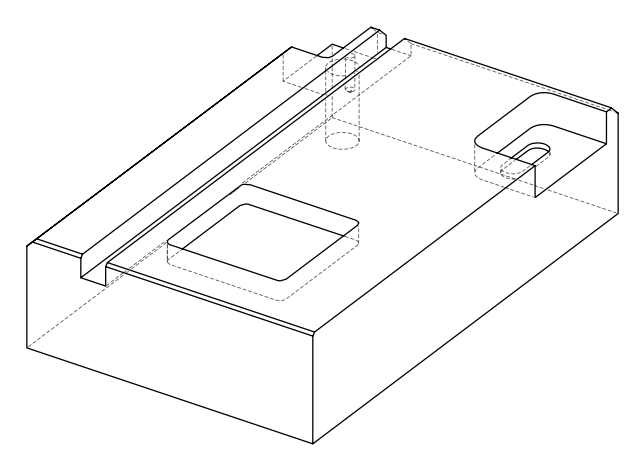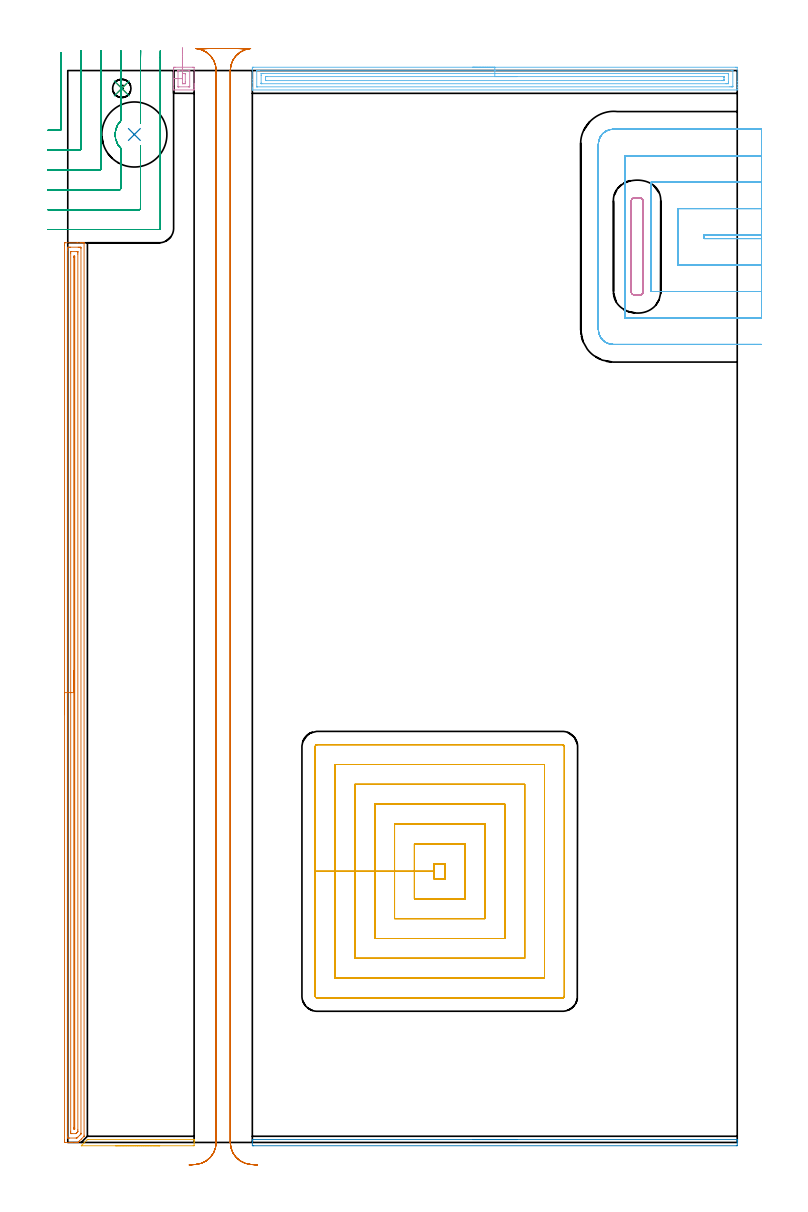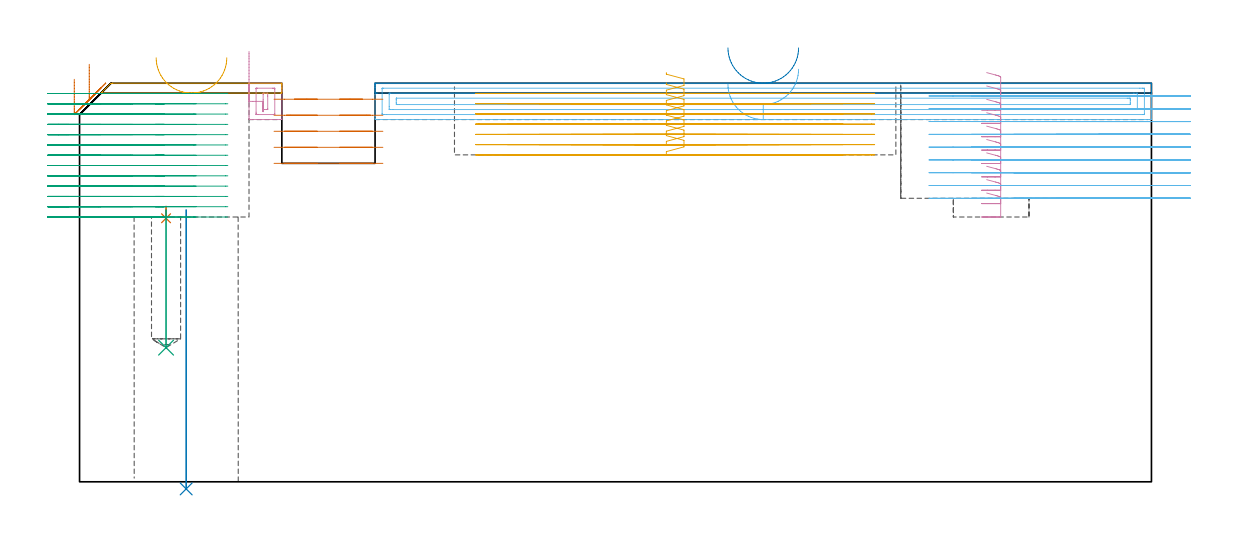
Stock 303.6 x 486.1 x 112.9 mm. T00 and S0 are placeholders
(PLAN: 13 operations, 8 tool changes, 99.2 min)
(1 SPOT_DRILL | STEP1POCKET | NXT0321_9005460120000 | 0.04 min | 4149 mm3)
(2 INDEXABLE_INSERT_DRILL_THROUGH_HOLE_FROM_SOLID | STEP1HOLE | NXT0302_030 | 0.33 min | 77082 mm3)
(3 DRILL_BLIND_HOLE_INTO_CENTER | STEP1POCKET | UGT0301_200 | 0.17 min | 1929 mm3)
(4 AREA_MILL | FG_CHAMFER_SURFACE | UGT0205_001 | 0.52 min | 1135 mm3)
(5 AREA_MILL_1 | FG_CHAMFER_SURFACE_1 | UGT0205_001 | 0.56 min | 210 mm3)
(6 AREA_MILL_2 | FG_CHAMFER_SURFACE_2 | UGT0205_001 | 7.27 min | 11981 mm3)
(7 AREA_MILL_3 | FG_CHAMFER_SURFACE_3 | UGT0205_001 | 13.21 min | 16360 mm3)
(8 AREA_MILL_4 | FG_CHAMFER_SURFACE_4 | UGT0205_001 | 1.92 min | 871 mm3)
(9 MILL_CORNER_NOTCH_RECTANGULAR | CORNER_NOTCH_RECTANGULAR | NXT0201_011 | Follow Part, ap 3, ae 75% | 15.46 min | 111128 mm3)
(10 MILL_RECTANGULAR_POCKET | POCKET_RECTANGULAR_STRAIGHT | NXT0201_012 | Follow Part, ap 4, ae 75% | 3.02 min | 45774 mm3)
(11 MILL_RECTANGULAR_POCKET_1 | POCKET_RECTANGULAR_STRAIGHT_1 | NXT0201_011 | Follow Part, ap 3, ae 75% | 24.92 min | 321197 mm3)
(12 MILL_SLOT | SLOT_PARTIAL_RECTANGULAR | NXT0201_012 | Follow Part, ap 4, ae 75% | 21.09 min | 220507 mm3)
(13 MILL_RECTANGULAR_SLOT | SLOT_RECTANGULAR | UGT0201_094 | Follow Part, ap 5, ae 75% | 10.68 min | 290675 mm3)
(TOOL NXT0321_9005460120000 | NC Spot Drill, 142deg, 12mm, Carbide, Uncoated | D12 PA142 FL30 Z2)
(TOOL NXT0302_030 | Index. Insert Drill 29.5mm [880-D2950L32-03] | D29.5 PA176 FL89 Z2)
(TOOL UGT0301_200 | Twist Drill 8.3 mm | D8.3 PA118 FL72 Z2)
(TOOL UGT0205_001 | Chamfer Mill 20 x 3 x 45 deg. | D20 FL50 Z2)
(TOOL NXT0201_011 | ENDMILL 12mm [2P460-1200-NA 1630] | D12 FL38 Z6)
(TOOL NXT0201_012 | ENDMILL 16mm [2P460-1600-NA 1630] | D16 FL38 Z6)
(TOOL UGT0201_094 | End mill 20 mm | D20 FL38 Z4)
(OP 1 SPOT_DRILL)
G17 G21 G94 G90
T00 M6
G54
G17 G0 G90 X24.5 Y478. S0 M3
G43 Z122.9 H0
G94 G81 G98 Z74.643 F250. R78.
G80
M5
M2
(OP 2 INDEXABLE_INSERT_DRILL_THROUGH_HOLE_FROM_SOLID)
G17 G21 G94 G90
T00 M6
G54
G17 G0 G90 X30.2 Y457.1 S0 M3
G43 Z122.9 H1
G94 G81 G98 Z-2.015 F250. R77.
G80
M5
M2
(OP 3 DRILL_BLIND_HOLE_INTO_CENTER)
G17 G21 G94 G90
T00 M6
G54
G17 G0 G90 X24.5 Y478. S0 M3
G43 Z122.9 H0
G94 G81 G98 Z38. F250. R77.
G80
M5
M2
(OP 4 AREA_MILL)
G17 G21 G94 G90
T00 M6
G54
G17 G0 G90 X48. Y482.445 S1061 M3
G43 Z122.9 H0
Z121.89
G94 G1 Y481.856 Z121.247 F250.
Y481.325 Z120.555
Y480.856 Z119.819
Y480.454 Z119.045
Y480.12 Z118.239
Y479.858 Z117.407
Y479.669 Z116.555
Y479.556 Z115.69
Y479.518 Z114.819
Y479.556 Z113.947
Y479.67 Z113.082
Y479.859 Z112.23
Y480.122 Z111.399
Y480.456 Z110.593
Y480.859 Z109.819
Y481.327 Z109.083
Y481.859 Z108.391
Y482.448 Z107.748
Y486.643 Z103.554
X48.006 Y487.256 Z102.942
X48.01 Y487.593 Z102.604
X48.278 Y487.597 Z102.601
X48.627 Y487.6 Z102.6
X56.673
X57.22 Y487.595 Z102.603
X57.29 Y487.592 Z102.606
X57.3 Y487.517 Z102.681
Y480.266 Z109.929
Y479.744 Z110.453
Y479.392 Z110.804
Y478.87 Z111.326
Y478.518 Z111.677
Y477.814 Z112.385
Y477.577 Z112.623
X57.297 Y477.436 Z112.756
X57.29 Y477.302 Z112.888
X57.12 Y477.3 Z112.9
X48.18
X48.01 Y477.302 Z112.888
X48.003 Y477.436 Z112.756
X48. Y477.577 Z112.622
Y477.814 Z112.385
Y478.518 Z111.677
Y479.744 Z110.453
Y480.266 Z109.929
Y480.878 Z109.317
Y482.448 Z107.748
X49.075 Y482.449 Z107.751
X50. Y482.448 Z107.752
Y485.508 Z104.692
X50.001 Y485.913 Z104.287
X50.004 Y486.049 Z104.151
X50.01 Y486.157 Z104.043
X50.013 Y486.18 Z104.02
X50.026 Y486.181 Z104.019
X50.069 Y486.183 Z104.017
X50.415 Y486.185 Z104.015
X50.616 Y486.186 Z104.014
X54.885
X55.086 Y486.185 Z104.015
X55.241 Y486.184 Z104.016
X55.279 Y486.181 Z104.019
X55.29 Y486.179 Z104.021
X55.293 Y486.169 Z104.031
X55.297 Y486.136 Z104.064
X55.3 Y485.977 Z104.223
X55.299 Y478.987 Z111.213
X55.296 Y478.851 Z111.349
X55.29 Y478.744 Z111.456
X55.287 Y478.72 Z111.48
X55.274 Y478.719 Z111.481
X55.231 Y478.717 Z111.483
X54.885 Y478.715 Z111.485
X54.684 Y478.714 Z111.486
X50.415
X50.214 Y478.715 Z111.485
X50.059 Y478.716 Z111.484
X50.021 Y478.719 Z111.481
X50.01 Y478.721 Z111.479
X50.007 Y478.731 Z111.469
X50.003 Y478.764 Z111.436
X50. Y478.923 Z111.277
Y482.448 Z107.752
X52.
Y483.761 Z106.439
X52.001 Y483.959 Z106.241
X52.008 Y484.634 Z105.566
X52.01 Y484.732 Z105.468
X52.024 Y484.765 Z105.435
X52.067 Y484.767 Z105.433
X52.203 Y484.769 Z105.431
X52.957 Y484.771 Z105.429
X53.097
X53.237 Y484.769 Z105.431
X53.276 Y484.766 Z105.434
X53.29 Y484.764 Z105.436
X53.293 Y484.753 Z105.447
X53.297 Y484.701 Z105.499
X53.299 Y484.634 Z105.566
X53.3 Y484.436 Z105.764
X53.299 Y480.941 Z109.259
X53.292 Y480.266 Z109.934
X53.29 Y480.168 Z110.032
X53.276 Y480.135 Z110.065
X53.233 Y480.133 Z110.067
X53.097 Y480.131 Z110.069
X52.343 Y480.129 Z110.071
X52.203
X52.063 Y480.131 Z110.069
X52.024 Y480.134 Z110.066
X52.01 Y480.136 Z110.064
X52.007 Y480.147 Z110.053
X52.003 Y480.199 Z110.001
X52.001 Y480.266 Z109.934
X52. Y480.464 Z109.736
Y482.013 Z108.187
Y482.448 Z107.752
Y483.091 Z107.163
Y483.783 Z106.632
Y484.519 Z106.163
Y485.293 Z105.76
Y486.099 Z105.426
Y486.931 Z105.164
Y487.783 Z104.975
X52.001 Y488.648 Z104.861
Y489.519 Z104.823
Y490.391 Z104.861
Y491.256 Z104.975
Y492.107 Z105.164
Y492.939 Z105.426
Y493.745 Z105.76
Y494.519 Z106.163
Y495.255 Z106.632
Y495.947 Z107.163
Y496.59 Z107.752
G0 Z122.9
M5
M2
(OP 5 AREA_MILL_1)
G17 G21 G94 G90
T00 M6
G54
G17 G0 G90 X41.7 Y-1.5 S1061 M3
G43 Z122.9 H0
Z120.1
G94 G1 X41.662 Z119.228 F250.
X41.548 Z118.364
X41.359 Z117.512
X41.097 Z116.68
X40.763 Z115.874
X40.36 Z115.1
X39.892 Z114.364
X39.36 Z113.672
X38.771 Z113.029
X38.128 Z112.44
X37.436 Z111.908
X36.7 Z111.44
X35.926 Z111.037
X35.12 Z110.703
X34.288 Z110.441
X33.436 Z110.252
X32.572 Z110.138
X31.7 Z110.1
X6.261
X6.226 Y-1.499 Z110.101
X6.116 Y-1.492 Z110.106
X6.173 Y-1.429 Z110.169
X6.261 Y-1.338 Z110.26
X6.353 Y-1.246 Z110.352
X7.304 Y-0.296 Z111.303
X8.828 Y1.229 Z112.827
X8.842 Y1.242 Z112.839
X8.913 Y1.309 Z112.886
X9.382 Y1.3 Z112.9
X57.139
X57.29 Y1.297 Z112.888
X57.293 Y1.275 Z112.866
X57.3 Y0.929 Z112.528
Y0.54 Z112.139
Y-0.1 Z111.495
Y-1.305 Z110.291
X57.298 Y-1.491 Z110.105
X56.88 Y-1.5 Z110.1
X31.7
X30.828 Z110.138
X29.964 Z110.252
X29.112 Z110.441
X28.28 Z110.703
X27.474 Z111.037
X26.7 Z111.44
X25.964 Z111.908
X25.272 Z112.44
X24.629 Z113.029
X24.04 Z113.672
X23.508 Z114.364
X23.04 Z115.1
X22.637 Z115.874
X22.303 Z116.68
X22.041 Z117.512
X21.852 Z118.364
X21.738 Z119.228
X21.7 Z120.1
G0 Z122.9
M5
M2
(OP 6 AREA_MILL_2)
G17 G21 G94 G90
T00 M6
G54
G17 G0 G90 X183.65 Y487.6 S1061 M3
G43 Z122.9 H0
Z112.6
G94 G1 X183.688 Z111.728 F250.
X183.802 Z110.864
X183.991 Z110.012
X184.253 Z109.18
X184.587 Z108.374
X184.99 Z107.6
X185.458 Z106.864
X185.99 Z106.172
X186.579 Z105.529
X187.222 Z104.94
X187.914 Z104.408
X188.65 Z103.94
X189.424 Z103.537
X190.23 Z103.203
X191.062 Z102.941
X191.914 Z102.752
X192.778 Z102.638
X193.65 Z102.6
X302.993
X303.539 Y487.594 Z102.603
X303.59 Y487.592 Z102.606
X303.6 Y487.535 Z102.662
Y481.139 Z109.056
Y479.707 Z110.49
Y478.518 Z111.677
Y477.548 Z112.651
X303.597 Y477.422 Z112.77
X303.59 Y477.302 Z112.888
X303.439 Y477.3 Z112.9
X83.861
X83.71 Y477.302 Z112.888
X83.703 Y477.422 Z112.77
X83.7 Y477.548 Z112.651
Y477.887 Z112.312
Y478.518 Z111.677
Y480.581 Z109.616
Y482.013 Z108.182
Y486.662 Z103.536
X83.706 Y487.256 Z102.941
X83.71 Y487.593 Z102.604
X83.959 Y487.597 Z102.602
X84.307 Y487.6 Z102.6
X193.65
Y486.186 Z104.014
X301.207 Y486.185 Z104.015
X301.409 Y486.184 Z104.016
X301.552 Y486.181 Z104.019
X301.582 Y486.179 Z104.021
X301.59 Y486.165 Z104.035
X301.593 Y486.138 Z104.062
X301.599 Y485.999 Z104.201
Y479.008 Z111.192
X301.597 Y478.879 Z111.321
X301.592 Y478.777 Z111.423
X301.587 Y478.721 Z111.479
X301.553 Y478.72 Z111.48
X301.207 Y478.716 Z111.484
X301.006 Y478.715 Z111.485
X300.315 Y478.714 Z111.486
X86.093 Y478.715 Z111.485
X85.891 Y478.716 Z111.484
X85.748 Y478.719 Z111.481
X85.718 Y478.721 Z111.479
X85.71 Y478.735 Z111.465
X85.707 Y478.762 Z111.438
X85.701 Y478.901 Z111.299
Y485.892 Z104.308
X85.703 Y486.021 Z104.179
X85.708 Y486.123 Z104.077
X85.713 Y486.179 Z104.021
X85.747 Y486.18 Z104.02
X86.093 Y486.184 Z104.016
X86.294 Y486.185 Z104.015
X86.985 Y486.186 Z104.014
X193.65
Y484.772 Z105.428
X299.283 Y484.771 Z105.429
X299.422 Y484.77 Z105.43
X299.561 Y484.765 Z105.435
X299.59 Y484.763 Z105.437
X299.594 Y484.738 Z105.462
X299.598 Y484.692 Z105.508
X299.6 Y484.634 Z105.566
Y484.46 Z105.74
Y480.965 Z109.235
X299.597 Y480.266 Z109.934
X299.594 Y480.179 Z110.021
X299.59 Y480.141 Z110.059
X299.556 Y480.135 Z110.065
X299.422 Y480.132 Z110.068
X298.669 Y480.129 Z110.071
X298.53 Y480.128 Z110.072
X88.017 Y480.129 Z110.071
X87.878 Y480.13 Z110.07
X87.739 Y480.135 Z110.065
X87.71 Y480.137 Z110.063
X87.706 Y480.162 Z110.038
X87.702 Y480.208 Z109.992
X87.701 Y480.266 Z109.934
X87.7 Y480.439 Z109.761
Y483.935 Z106.265
X87.703 Y484.634 Z105.566
X87.706 Y484.721 Z105.479
X87.71 Y484.759 Z105.441
X87.744 Y484.765 Z105.435
X87.878 Y484.768 Z105.432
X88.631 Y484.771 Z105.429
X88.77 Y484.772 Z105.428
X193.65
Y483.357 Z106.843
X297.469
X297.518 Y483.356 Z106.844
X297.569 Y483.353 Z106.847
X297.583 Y483.351 Z106.849
X297.59 Y483.342 Z106.858
X297.593 Y483.297 Z106.903
X297.6 Y482.923 Z107.277
Y482.887 Z107.313
Y482.049 Z108.151
X297.599 Y482.013 Z108.187
X297.591 Y481.595 Z108.605
X297.589 Y481.55 Z108.65
X297.513 Y481.547 Z108.653
X297.385 Y481.544 Z108.656
X297.225 Y481.543 Z108.657
X296.744
X89.831
X89.782 Y481.544 Z108.656
X89.731 Y481.547 Z108.653
X89.717 Y481.549 Z108.651
X89.71 Y481.558 Z108.642
X89.707 Y481.603 Z108.597
X89.7 Y481.977 Z108.223
Y482.013 Z108.187
Y482.851 Z107.349
X89.701 Y482.887 Z107.313
X89.709 Y483.305 Z106.895
X89.711 Y483.351 Z106.849
X89.787 Y483.353 Z106.847
X89.915 Y483.356 Z106.844
X90.075 Y483.357 Z106.843
X90.556
X193.65
X194.522 Z106.881
X195.386 Z106.995
X196.238 Z107.183
X197.07 Z107.446
X197.876 Z107.78
X198.65 Z108.182
X199.386 Z108.651
X200.078 Z109.182
X200.721 Z109.772
X201.31 Z110.415
X201.842 Z111.107
X202.31 Z111.843
X202.713 Z112.616
X203.047 Z113.422
X203.309 Z114.254
X203.498 Z115.106
X203.612 Z115.971
X203.65 Z116.843
G0 Z122.9
M5
M2
(OP 7 AREA_MILL_3)
G17 G21 G94 G90
T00 M6
G54
G17 G0 G90 X-1.5 Y194. S1061 M3
G43 Z122.9 H0
Z114.
G94 G1 Y194.038 Z113.128 F250.
Y194.152 Z112.264
Y194.341 Z111.412
Y194.603 Z110.58
Y194.937 Z109.774
Y195.34 Z109.
Y195.808 Z108.264
Y196.34 Z107.572
Y196.929 Z106.929
Y197.572 Z106.34
Y198.264 Z105.808
Y199. Z105.34
Y199.774 Z104.937
Y200.58 Z104.603
Y201.412 Z104.341
Y202.264 Z104.152
Y203.128 Z104.038
Y204. Z104.
Y406.961
X-1.499 Y407.374 Z104.001
X-1.495 Y407.85 Z104.003
X-1.492 Y407.991 Z104.006
X-1.024 Y408. Z104.473
X4.275 Z109.769
X5.687 Z111.183
X6.041 Z111.536
X6.75 Z112.25
X7.018 Z112.518
X7.387 Y407.993 Z112.878
X7.397 Y407.991 Z112.888
X7.4 Y407.821 Z112.9
Y3.308
X7.398 Y2.804 Z112.883
X7.373 Y2.771 Z112.869
X7.366 Y2.765 Z112.864
X6.121 Y1.52 Z111.62
X5.227 Y0.626 Z110.726
X4.716 Y0.116 Z110.214
X4.609 Y0.01 Z110.104
X4.362 Y0. Z109.861
X4.101 Z109.6
X3.392 Z108.886
X2.154 Z107.651
X1.625 Z107.12
X1.006 Z106.502
X-1.024 Y0.001 Z104.472
X-1.252 Y0.004 Z104.244
X-1.491 Y0.009 Z104.005
X-1.495 Y0.15 Z104.003
X-1.499 Y0.626 Z104.001
X-1.5 Y1.108 Z104.
Y204.
X-0.086 Z105.414
Y404.636
X-0.085 Y405.529 Z105.415
X-0.084 Y405.586 Z105.416
X-0.07 Y405.99 Z105.43
X0.335 Y405.998 Z105.835
X0.742 Y405.999 Z106.242
X1.216 Y406. Z106.716
X4.749 Z110.249
X5.158 Y405.999 Z110.658
X5.634 Y405.997 Z111.134
X5.871 Y405.99 Z111.371
X5.979 Y405.973 Z111.479
X5.985 Y405.643 Z111.485
Y405.586
X5.986 Y4.202 Z111.486
X5.984 Y3.993 Z111.484
X5.981 Y3.889 Z111.481
X5.979 Y3.841 Z111.479
X5.948 Y3.807 Z111.448
X5.75 Y3.603 Z111.25
X5.459 Y3.308 Z110.959
X4.565 Y2.414 Z110.065
X4.418 Y2.269 Z109.918
X4.275 Y2.129 Z109.775
X4.153 Y2.015 Z109.653
X4.038 Y2.009 Z109.538
X3.799 Y2.002 Z109.299
X0.742 Y2.001 Z106.242
X0.266 Y2.003 Z105.766
X0.028 Y2.01 Z105.528
X-0.079 Y2.027 Z105.421
X-0.085 Y2.357 Z105.415
Y2.414
X-0.086 Y204. Z105.414
X1.328 Z106.828
X1.329 Y403.204 Z106.829
X1.33 Y403.798 Z106.83
X1.333 Y403.948 Z106.833
X1.335 Y403.982 Z106.835
X1.339 Y403.99 Z106.839
X1.359 Y403.994 Z106.859
X1.427 Y403.999 Z106.927
X4.275 Z109.775
X4.474 Y403.997 Z109.974
X4.531 Y403.994 Z110.031
X4.561 Y403.99 Z110.061
X4.565 Y403.976 Z110.065
X4.568 Y403.898 Z110.068
X4.57 Y403.798 Z110.07
X4.571 Y403.498 Z110.071
X4.572 Y402.904 Z110.072
X4.571 Y5.69 Z110.071
X4.569 Y5.096 Z110.069
X4.567 Y4.946 Z110.067
X4.565 Y4.876 Z110.065
X4.529 Y4.838 Z110.029
X4.275 Y4.576 Z109.775
X4.09 Y4.389 Z109.59
X3.902 Y4.202 Z109.402
X3.728 Y4.037 Z109.228
X3.703 Y4.014 Z109.203
X3.658 Y4.008 Z109.158
X3.589 Y4.002 Z109.089
X1.825 Y4. Z107.325
X1.625 Y4.001 Z107.125
X1.425 Y4.003 Z106.925
X1.369 Y4.006 Z106.869
X1.339 Y4.01 Z106.839
X1.335 Y4.024 Z106.835
X1.332 Y4.102 Z106.832
X1.33 Y4.202 Z106.83
X1.329 Y4.502 Z106.829
X1.328 Y5.096 Z106.828
Y204.
X2.743 Z108.243
Y401.353
X2.746 Y401.77 Z108.246
X2.75 Y401.973 Z108.25
X2.95 Y401.99 Z108.45
X3.15 Y401.973 Z108.65
X3.154 Y401.773 Z108.654
X3.157 Y401.354 Z108.657
Y6.464
X3.155 Y6.23 Z108.655
X3.15 Y6.027 Z108.65
X2.95 Y6.01 Z108.45
X2.75 Y6.027 Z108.25
X2.746 Y6.227 Z108.246
X2.743 Y6.647 Z108.243
Y204.
Y204.872 Z108.281
Y205.736 Z108.395
Y206.588 Z108.583
Y207.42 Z108.846
Y208.226 Z109.18
Y209. Z109.582
Y209.736 Z110.051
Y210.428 Z110.582
Y211.071 Z111.172
Y211.66 Z111.815
Y212.192 Z112.507
Y212.66 Z113.243
Y213.063 Z114.016
Y213.397 Z114.822
Y213.659 Z115.654
Y213.848 Z116.506
Y213.962 Z117.371
Y214. Z118.243
G0 Z122.9
M5
M2
(OP 8 AREA_MILL_4)
G17 G21 G94 G90
T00 M6
G54
G17 G0 G90 X183.65 Y1.3 S1061 M3
G43 Z122.9 H0
G94 G1 X183.688 Z122.028 F250.
X183.802 Z121.163
X183.991 Z120.312
X184.253 Z119.48
X184.587 Z118.674
X184.99 Z117.9
X185.459 Z117.164
X185.99 Z116.472
X186.579 Z115.829
X187.222 Z115.239
X187.914 Z114.708
X188.65 Z114.24
X189.424 Z113.837
X190.23 Z113.503
X191.062 Z113.241
X191.914 Z113.052
X192.778 Z112.938
X193.65 Z112.9
X303.439
X303.591 Y1.297 Z112.888
X303.593 Y1.275 Z112.866
X303.6 Y0.929 Z112.528
Y0.54 Z112.139
Y-0.1 Z111.495
Y-1.305 Z110.292
X303.598 Y-1.491 Z110.105
X303.18 Y-1.5 Z110.1
X84.307
X84.119 Y-1.498 Z110.102
X83.702 Y-1.491 Z110.105
X83.7 Y-1.305 Z110.292
Y-0.1 Z111.495
Y0.54 Z112.139
Y0.929 Z112.528
X83.707 Y1.275 Z112.866
X83.71 Y1.305 Z112.895
X83.858 Y1.3 Z112.9
X193.65
X194.522 Z112.938
X195.387 Z113.052
X196.238 Z113.241
X197.07 Z113.503
X197.876 Z113.837
X198.65 Z114.24
X199.386 Z114.708
X200.078 Z115.239
X200.721 Z115.829
X201.31 Z116.472
X201.842 Z117.164
X202.31 Z117.9
X202.713 Z118.674
X203.047 Z119.48
X203.309 Z120.312
X203.498 Z121.163
X203.612 Z122.028
X203.65 Z122.9
M5
M2
(OP 9 MILL_CORNER_NOTCH_RECTANGULAR)
G17 G21 G94 G90
T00 M6
G54
G17 G0 G90 X-9. Y458.989 S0 M3
G43 Z122.9 H1
Z109.985
G94 G1 X-6. Y459. F250.
X-5.842 F500.
X-3.595
G3 X-3. Y459.595 R0.6
G1 Y491.296
Y494.296 F250.
G0 Z122.9
X-9. Y449.987
Z109.985
G1 X-6. Y450.
X-5.842 F500.
X5.404
G3 X6. Y450.596 R0.6
G1 Y491.414
G2 X6.007 Y492.1 R36.
G1 X6.064 Y495.099 F250.
G0 Z122.9
X-9. Y440.982
Z109.985
G1 X-6. Y441.
X-5.842 F500.
X14.404
G3 X15. Y441.596 R0.6
G1 Y491.414
G2 X15.009 Y492.1 R27.
G1 X15.085 Y495.099 F250.
G0 Z122.9
X-9. Y431.973
Z109.985
G1 X-6. Y431.999
X-5.842 Y432. F500.
X23.404
G3 X24. Y432.596 R0.6
G1 Y450.939
G2 X22.479 Y452.986 R8.827
X24. Y463.27 R8.759
G1 Y491.414
G2 X24.013 Y492.1 R18.
G1 X24.127 Y495.098 F250.
G0 Z122.9
X-9. Y422.946
Z109.985
G1 X-6. Y422.999
X-5.842 Y423. F500.
X32.404
G3 X33. Y423.596 R0.6
G1 Y448.817
Y451.817 F250.
G0 Z122.9
Y462.382
Z109.985
G1 Y465.382
Y491.414 F500.
G2 X33.026 Y492.1 R9.
G1 X33.255 Y495.091 F250.
G0 Z122.9
X-8.842 Y414.
Z109.985
G1 X-5.842
X41.404 F500.
G3 X42. Y414.596 R0.6
G1 Y491.414
Y494.414 F250.
G0 Z122.9
X-9. Y459.
Z107.069
G1 X-6.
X-3.595 F500.
G3 X-3. Y459.595 R0.6
G1 Y491.296
Y494.296 F250.
G0 Z122.9
X-9. Y450.
Z107.069
G1 X-6.
X5.404 F500.
G3 X6. Y450.596 R0.6
G1 Y492.1
Y495.1 F250.
G0 Z122.9
X-9. Y441.
Z107.069
G1 X-6.
X14.404 F500.
G3 X15. Y441.596 R0.6
G1 Y492.1
Y495.1 F250.
G0 Z122.9
X-9. Y432.
Z107.069
G1 X-6.
X23.404 F500.
G3 X24. Y432.596 R0.6
G1 Y450.939
G2 X22.479 Y452.986 R8.827
X24. Y463.27 R8.759
G1 Y492.1
Y495.1 F250.
G0 Z122.9
X-9. Y423.
Z107.069
G1 X-6.
X32.404 F500.
G3 X33. Y423.596 R0.6
G1 Y448.817
Y451.817 F250.
G0 Z122.9
Y462.382
Z107.069
G1 Y465.382
Y492.1 F500.
Y495.1 F250.
G0 Z122.9
X-9. Y414.
Z107.069
G1 X-6.
X41.404 F500.
G3 X42. Y414.596 R0.6
G1 Y492.1
Y495.1 F250.
G0 Z122.9
X-9. Y459.
Z104.154
G1 X-6.
X-3.595 F500.
G3 X-3. Y459.595 R0.6
G1 Y491.296
Y494.296 F250.
G0 Z122.9
X-9. Y450.
Z104.154
G1 X-6.
X5.404 F500.
G3 X6. Y450.596 R0.6
G1 Y492.1
Y495.1 F250.
G0 Z122.9
X-9. Y441.
Z104.154
G1 X-6.
X14.404 F500.
G3 X15. Y441.596 R0.6
G1 Y492.1
Y495.1 F250.
G0 Z122.9
X-9. Y432.
Z104.154
G1 X-6.
X23.404 F500.
G3 X24. Y432.596 R0.6
G1 Y450.939
G2 X22.479 Y452.986 R8.827
X24. Y463.27 R8.759
G1 Y492.1
Y495.1 F250.
G0 Z122.9
X-9. Y423.
Z104.154
G1 X-6.
X32.404 F500.
G3 X33. Y423.596 R0.6
G1 Y448.817
Y451.817 F250.
G0 Z122.9
Y462.382
Z104.154
G1 Y465.382
Y492.1 F500.
Y495.1 F250.
G0 Z122.9
X-9. Y414.
Z104.154
G1 X-6.
X41.404 F500.
G3 X42. Y414.596 R0.6
G1 Y492.1
Y495.1 F250.
G0 Z122.9
X-9. Y459.
Z101.238
G1 X-6.
X-3.595 F500.
G3 X-3. Y459.595 R0.6
G1 Y491.296
Y494.296 F250.
G0 Z122.9
X-9. Y450.
Z101.238
G1 X-6.
X5.404 F500.
G3 X6. Y450.596 R0.6
G1 Y492.1
Y495.1 F250.
G0 Z122.9
X-9. Y441.
Z101.238
G1 X-6.
X14.404 F500.
G3 X15. Y441.596 R0.6
G1 Y492.1
Y495.1 F250.
G0 Z122.9
X-9. Y432.
Z101.238
G1 X-6.
X23.404 F500.
G3 X24. Y432.596 R0.6
G1 Y450.939
G2 X22.479 Y452.986 R8.827
X24. Y463.27 R8.759
G1 Y492.1
Y495.1 F250.
G0 Z122.9
X-9. Y423.
Z101.238
G1 X-6.
X32.404 F500.
G3 X33. Y423.596 R0.6
G1 Y448.817
Y451.817 F250.
G0 Z122.9
Y462.382
Z101.238
G1 Y465.382
Y492.1 F500.
Y495.1 F250.
G0 Z122.9
X-9. Y414.
Z101.238
G1 X-6.
X41.404 F500.
G3 X42. Y414.596 R0.6
G1 Y492.1
Y495.1 F250.
G0 Z122.9
X-9. Y459.
Z98.323
G1 X-6.
X-3.595 F500.
G3 X-3. Y459.595 R0.6
G1 Y491.296
Y494.296 F250.
G0 Z122.9
X-9. Y450.
Z98.323
G1 X-6.
X5.404 F500.
G3 X6. Y450.596 R0.6
G1 Y492.1
Y495.1 F250.
G0 Z122.9
X-9. Y441.
Z98.323
G1 X-6.
X14.404 F500.
G3 X15. Y441.596 R0.6
G1 Y492.1
Y495.1 F250.
G0 Z122.9
X-9. Y432.
Z98.323
G1 X-6.
X23.404 F500.
G3 X24. Y432.596 R0.6
G1 Y450.939
G2 X22.479 Y452.986 R8.827
X24. Y463.27 R8.759
G1 Y492.1
Y495.1 F250.
G0 Z122.9
X-9. Y423.
Z98.323
G1 X-6.
X32.404 F500.
G3 X33. Y423.596 R0.6
G1 Y448.817
Y451.817 F250.
G0 Z122.9
Y462.382
Z98.323
G1 Y465.382
Y492.1 F500.
Y495.1 F250.
G0 Z122.9
X-9. Y414.
Z98.323
G1 X-6.
X41.404 F500.
G3 X42. Y414.596 R0.6
G1 Y492.1
Y495.1 F250.
G0 Z122.9
X-9. Y459.
Z95.408
G1 X-6.
X-3.595 F500.
G3 X-3. Y459.595 R0.6
G1 Y491.296
Y494.296 F250.
G0 Z122.9
X-9. Y450.
Z95.408
G1 X-6.
X5.404 F500.
G3 X6. Y450.596 R0.6
G1 Y492.1
Y495.1 F250.
G0 Z122.9
X-9. Y441.
Z95.408
G1 X-6.
X14.404 F500.
G3 X15. Y441.596 R0.6
G1 Y492.1
Y495.1 F250.
G0 Z122.9
X-9. Y432.
Z95.408
G1 X-6.
X23.404 F500.
G3 X24. Y432.596 R0.6
G1 Y450.939
G2 X22.479 Y452.986 R8.827
X24. Y463.27 R8.759
G1 Y492.1
Y495.1 F250.
G0 Z122.9
X-9. Y423.
Z95.408
G1 X-6.
X32.404 F500.
G3 X33. Y423.596 R0.6
G1 Y448.817
Y451.817 F250.
G0 Z122.9
Y462.382
Z95.408
G1 Y465.382
Y492.1 F500.
Y495.1 F250.
G0 Z122.9
X-9. Y414.
Z95.408
G1 X-6.
X41.404 F500.
G3 X42. Y414.596 R0.6
G1 Y492.1
Y495.1 F250.
G0 Z122.9
X-9. Y459.
Z92.492
G1 X-6.
X-3.595 F500.
G3 X-3. Y459.595 R0.6
G1 Y491.296
Y494.296 F250.
G0 Z122.9
X-9. Y450.
Z92.492
G1 X-6.
X5.404 F500.
G3 X6. Y450.596 R0.6
G1 Y492.1
Y495.1 F250.
G0 Z122.9
X-9. Y441.
Z92.492
G1 X-6.
X14.404 F500.
G3 X15. Y441.596 R0.6
G1 Y492.1
Y495.1 F250.
G0 Z122.9
X-9. Y432.
Z92.492
G1 X-6.
X23.404 F500.
G3 X24. Y432.596 R0.6
G1 Y450.939
G2 X22.479 Y452.986 R8.827
X24. Y463.27 R8.76
G1 Y492.1
Y495.1 F250.
G0 Z122.9
X-9. Y423.
Z92.492
G1 X-6.
X32.404 F500.
G3 X33. Y423.596 R0.6
G1 Y448.817
Y451.817 F250.
G0 Z122.9
Y462.382
Z92.492
G1 Y465.382
Y492.1 F500.
Y495.1 F250.
G0 Z122.9
X-9. Y414.
Z92.492
G1 X-6.
X41.404 F500.
G3 X42. Y414.596 R0.6
G1 Y492.1
Y495.1 F250.
G0 Z122.9
X-9. Y459.
Z89.577
G1 X-6.
X-3.595 F500.
G3 X-3. Y459.595 R0.6
G1 Y491.296
Y494.296 F250.
G0 Z122.9
X-9. Y450.
Z89.577
G1 X-6.
X5.404 F500.
G3 X6. Y450.596 R0.6
G1 Y492.1
Y495.1 F250.
G0 Z122.9
X-9. Y441.
Z89.577
G1 X-6.
X14.404 F500.
G3 X15. Y441.596 R0.6
G1 Y492.1
Y495.1 F250.
G0 Z122.9
X-9. Y432.
Z89.577
G1 X-6.
X23.404 F500.
G3 X24. Y432.596 R0.6
G1 Y450.939
G2 X22.479 Y452.986 R8.827
X24. Y463.27 R8.76
G1 Y492.1
Y495.1 F250.
G0 Z122.9
X-9. Y423.
Z89.577
G1 X-6.
X32.404 F500.
G3 X33. Y423.596 R0.6
G1 Y448.817
Y451.817 F250.
G0 Z122.9
Y462.382
Z89.577
G1 Y465.382
Y492.1 F500.
Y495.1 F250.
G0 Z122.9
X-9. Y414.
Z89.577
G1 X-6.
X41.404 F500.
G3 X42. Y414.596 R0.6
G1 Y492.1
Y495.1 F250.
G0 Z122.9
X-9. Y459.
Z86.662
G1 X-6.
X-3.595 F500.
G3 X-3. Y459.595 R0.6
G1 Y491.296
Y494.296 F250.
G0 Z122.9
X-9. Y450.
Z86.662
G1 X-6.
X5.404 F500.
G3 X6. Y450.596 R0.6
G1 Y492.1
Y495.1 F250.
G0 Z122.9
X-9. Y441.
Z86.662
G1 X-6.
X14.404 F500.
G3 X15. Y441.596 R0.6
G1 Y492.1
Y495.1 F250.
G0 Z122.9
X-9. Y432.
Z86.662
G1 X-6.
X23.404 F500.
G3 X24. Y432.596 R0.6
G1 Y450.939
G2 X22.479 Y452.986 R8.827
X24. Y463.27 R8.759
G1 Y492.1
Y495.1 F250.
G0 Z122.9
X-9. Y423.
Z86.662
G1 X-6.
X32.404 F500.
G3 X33. Y423.596 R0.6
G1 Y448.817
Y451.817 F250.
G0 Z122.9
Y462.382
Z86.662
G1 Y465.382
Y492.1 F500.
Y495.1 F250.
G0 Z122.9
X-9. Y414.
Z86.662
G1 X-6.
X41.404 F500.
G3 X42. Y414.596 R0.6
G1 Y492.1
Y495.1 F250.
G0 Z122.9
X-9. Y459.
Z83.746
G1 X-6.
X-3.595 F500.
G3 X-3. Y459.595 R0.6
G1 Y491.296
Y494.296 F250.
G0 Z122.9
X-9. Y450.
Z83.746
G1 X-6.
X5.404 F500.
G3 X6. Y450.596 R0.6
G1 Y492.1
Y495.1 F250.
G0 Z122.9
X-9. Y441.
Z83.746
G1 X-6.
X14.404 F500.
G3 X15. Y441.596 R0.6
G1 Y492.1
Y495.1 F250.
G0 Z122.9
X-9. Y432.
Z83.746
G1 X-6.
X23.404 F500.
G3 X24. Y432.596 R0.6
G1 Y450.939
G2 X22.479 Y452.986 R8.827
X24. Y463.27 R8.759
G1 Y492.1
Y495.1 F250.
G0 Z122.9
X-9. Y423.
Z83.746
G1 X-6.
X32.404 F500.
G3 X33. Y423.596 R0.6
G1 Y448.817
Y451.817 F250.
G0 Z122.9
Y462.382
Z83.746
G1 Y465.382
Y492.1 F500.
Y495.1 F250.
G0 Z122.9
X-9. Y414.
Z83.746
G1 X-6.
X41.404 F500.
G3 X42. Y414.596 R0.6
G1 Y492.1
Y495.1 F250.
G0 Z122.9
X-9. Y459.
Z80.831
G1 X-6.
X-3.595 F500.
G3 X-3. Y459.595 R0.6
G1 Y491.296
Y494.296 F250.
G0 Z122.9
X-9. Y450.
Z80.831
G1 X-6.
X5.404 F500.
G3 X6. Y450.596 R0.6
G1 Y492.1
Y495.1 F250.
G0 Z122.9
X-9. Y441.
Z80.831
G1 X-6.
X14.404 F500.
G3 X15. Y441.596 R0.6
G1 Y492.1
Y495.1 F250.
G0 Z122.9
X-9. Y432.
Z80.831
G1 X-6.
X23.404 F500.
G3 X24. Y432.596 R0.6
G1 Y450.939
G2 X22.479 Y452.986 R8.827
X24. Y463.27 R8.759
G1 Y492.1
Y495.1 F250.
G0 Z122.9
X-9. Y423.
Z80.831
G1 X-6.
X32.404 F500.
G3 X33. Y423.596 R0.6
G1 Y448.817
Y451.817 F250.
G0 Z122.9
Y462.382
Z80.831
G1 Y465.382
Y492.1 F500.
Y495.1 F250.
G0 Z122.9
X-9. Y414.
Z80.831
G1 X-6.
X41.404 F500.
G3 X42. Y414.596 R0.6
G1 Y492.1
Y495.1 F250.
G0 Z122.9
X-9. Y459.
Z77.915
G1 X-6.
X-3.595 F500.
G3 X-3. Y459.595 R0.6
G1 Y491.296
Y494.296 F250.
G0 Z122.9
X-9. Y450.
Z77.915
G1 X-6.
X5.404 F500.
G3 X6. Y450.596 R0.6
G1 Y492.1
Y495.1 F250.
G0 Z122.9
X-9. Y441.
Z77.915
G1 X-6.
X14.404 F500.
G3 X15. Y441.596 R0.6
G1 Y492.1
Y495.1 F250.
G0 Z122.9
X-9. Y432.
Z77.915
G1 X-6.
X23.404 F500.
G3 X24. Y432.596 R0.6
G1 Y450.939
G2 X22.479 Y452.986 R8.827
X24. Y463.27 R8.759
G1 Y492.1
Y495.1 F250.
G0 Z122.9
X-9. Y423.
Z77.915
G1 X-6.
X32.404 F500.
G3 X33. Y423.596 R0.6
G1 Y448.817
Y451.817 F250.
G0 Z122.9
Y462.382
Z77.915
G1 Y465.382
Y492.1 F500.
Y495.1 F250.
G0 Z122.9
X-9. Y414.
Z77.915
G1 X-6.
X41.404 F500.
G3 X42. Y414.596 R0.6
G1 Y492.1
Y495.1 F250.
G0 Z122.9
X-9. Y459.
Z75.
G1 X-6.
X-3.595 F500.
G3 X-3. Y459.595 R0.6
G1 Y491.296
Y494.296 F250.
G0 Z122.9
X-9. Y450.
Z75.
G1 X-6.
X5.404 F500.
G3 X6. Y450.596 R0.6
G1 Y492.1
Y495.1 F250.
G0 Z122.9
X-9. Y441.
Z75.
G1 X-6.
X14.404 F500.
G3 X15. Y441.596 R0.6
G1 Y492.1
Y495.1 F250.
G0 Z122.9
X-9. Y432.
Z75.
G1 X-6.
X23.404 F500.
G3 X24. Y432.596 R0.6
G1 Y450.939
G2 X22.479 Y452.986 R8.827
X24. Y463.27 R8.759
G1 Y492.1
Y495.1 F250.
G0 Z122.9
X-9. Y423.
Z75.
G1 X-6.
X32.404 F500.
G3 X33. Y423.596 R0.6
G1 Y448.817
Y451.817 F250.
G0 Z122.9
Y462.382
Z75.
G1 Y465.382
Y492.1 F500.
Y495.1 F250.
G0 Z122.9
X-9. Y414.
Z75.
G1 X-6.
X41.404 F500.
G3 X42. Y414.596 R0.6
G1 Y492.1
Y495.1 F250.
G0 Z122.9
M5
M2
(OP 10 MILL_RECTANGULAR_POCKET)
G17 G21 G94 G90
T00 M6
G54
G17 G0 G90 X256.927 Y384.308 S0 M3
G43 Z122.9 H1
Z115.9
G94 G1 X259.427 Y384.3 Z115.23 F250.
X259.745 Y384.358 Z115.143
X260.045 Y384.478 Z115.057
X260.315 Y384.657 Z114.97
X260.543 Y384.885 Z114.883
X260.722 Y385.155 Z114.797
X260.842 Y385.455 Z114.71
X260.9 Y385.773 Z114.623
Y406.35 Z109.11
Y426.8 F500.
G3 X259.3 Y428.4 R1.6
G1 X257.1
G3 X255.5 Y426.8 R1.6
G1 Y385.9
G3 X257.1 Y384.3 R1.6
G1 X259.3
G3 X260.9 Y385.9 R1.6
G1 Y406.35
Y407.35
G0 X256.927 Y384.308 Z112.11
G1 X259.427 Y384.3 Z111.44 F250.
X259.745 Y384.358 Z111.353
X260.045 Y384.478 Z111.267
X260.315 Y384.657 Z111.18
X260.543 Y384.885 Z111.093
X260.722 Y385.155 Z111.007
X260.842 Y385.455 Z110.92
X260.9 Y385.773 Z110.833
Y406.35 Z105.32
Y426.8 F500.
G3 X259.3 Y428.4 R1.6
G1 X257.1
G3 X255.5 Y426.8 R1.6
G1 Y385.9
G3 X257.1 Y384.3 R1.6
G1 X259.3
G3 X260.9 Y385.9 R1.6
G1 Y406.35
Y407.35
G0 X256.927 Y384.308 Z108.32
G1 X259.427 Y384.3 Z107.65 F250.
X259.745 Y384.358 Z107.563
X260.045 Y384.478 Z107.477
X260.315 Y384.657 Z107.39
X260.543 Y384.885 Z107.303
X260.722 Y385.155 Z107.217
X260.842 Y385.455 Z107.13
X260.9 Y385.773 Z107.043
Y406.35 Z101.53
Y426.8 F500.
G3 X259.3 Y428.4 R1.6
G1 X257.1
G3 X255.5 Y426.8 R1.6
G1 Y385.9
G3 X257.1 Y384.3 R1.6
G1 X259.3
G3 X260.9 Y385.9 R1.6
G1 Y406.35
Y407.35
G0 X256.927 Y384.308 Z104.53
G1 X259.427 Y384.3 Z103.86 F250.
X259.745 Y384.358 Z103.773
X260.045 Y384.478 Z103.687
X260.315 Y384.657 Z103.6
X260.543 Y384.885 Z103.513
X260.722 Y385.155 Z103.427
X260.842 Y385.455 Z103.34
X260.9 Y385.773 Z103.253
Y406.35 Z97.74
Y426.8 F500.
G3 X259.3 Y428.4 R1.6
G1 X257.1
G3 X255.5 Y426.8 R1.6
G1 Y385.9
G3 X257.1 Y384.3 R1.6
G1 X259.3
G3 X260.9 Y385.9 R1.6
G1 Y406.35
Y407.35
G0 X256.927 Y384.308 Z100.74
G1 X259.427 Y384.3 Z100.07 F250.
X259.745 Y384.358 Z99.983
X260.045 Y384.478 Z99.897
X260.315 Y384.657 Z99.81
X260.543 Y384.885 Z99.723
X260.722 Y385.155 Z99.637
X260.842 Y385.455 Z99.55
X260.9 Y385.773 Z99.463
Y406.35 Z93.95
Y426.8 F500.
G3 X259.3 Y428.4 R1.6
G1 X257.1
G3 X255.5 Y426.8 R1.6
G1 Y385.9
G3 X257.1 Y384.3 R1.6
G1 X259.3
G3 X260.9 Y385.9 R1.6
G1 Y406.35
Y407.35
G0 X256.927 Y384.308 Z96.95
G1 X259.427 Y384.3 Z96.28 F250.
X259.745 Y384.358 Z96.193
X260.045 Y384.478 Z96.107
X260.315 Y384.657 Z96.02
X260.543 Y384.885 Z95.933
X260.722 Y385.155 Z95.847
X260.842 Y385.455 Z95.76
X260.9 Y385.773 Z95.673
Y406.35 Z90.16
Y426.8 F500.
G3 X259.3 Y428.4 R1.6
G1 X257.1
G3 X255.5 Y426.8 R1.6
G1 Y385.9
G3 X257.1 Y384.3 R1.6
G1 X259.3
G3 X260.9 Y385.9 R1.6
G1 Y406.35
Y407.35
G0 X256.927 Y384.308 Z93.16
G1 X259.427 Y384.3 Z92.49 F250.
X259.745 Y384.358 Z92.403
X260.045 Y384.478 Z92.317
X260.315 Y384.657 Z92.23
X260.543 Y384.885 Z92.143
X260.722 Y385.155 Z92.057
X260.842 Y385.455 Z91.97
X260.9 Y385.773 Z91.883
Y406.35 Z86.37
Y426.8 F500.
G3 X259.3 Y428.4 R1.6
G1 X257.1
G3 X255.5 Y426.8 R1.6
G1 Y385.9
G3 X257.1 Y384.3 R1.6
G1 X259.3
G3 X260.9 Y385.9 R1.6
G1 Y406.35
Y407.35
G0 X256.927 Y384.308 Z89.37
G1 X259.427 Y384.3 Z88.7 F250.
X259.745 Y384.358 Z88.613
X260.045 Y384.478 Z88.527
X260.315 Y384.657 Z88.44
X260.543 Y384.885 Z88.353
X260.722 Y385.155 Z88.267
X260.842 Y385.455 Z88.18
X260.9 Y385.773 Z88.093
Y406.35 Z82.58
Y426.8 F500.
G3 X259.3 Y428.4 R1.6
G1 X257.1
G3 X255.5 Y426.8 R1.6
G1 Y385.9
G3 X257.1 Y384.3 R1.6
G1 X259.3
G3 X260.9 Y385.9 R1.6
G1 Y406.35
Y407.35
G0 X256.927 Y384.308 Z85.58
G1 X259.427 Y384.3 Z84.91 F250.
X259.745 Y384.358 Z84.823
X260.045 Y384.478 Z84.737
X260.315 Y384.657 Z84.65
X260.543 Y384.885 Z84.563
X260.722 Y385.155 Z84.477
X260.842 Y385.455 Z84.39
X260.9 Y385.773 Z84.303
Y406.35 Z78.79
Y426.8 F500.
G3 X259.3 Y428.4 R1.6
G1 X257.1
G3 X255.5 Y426.8 R1.6
G1 Y385.9
G3 X257.1 Y384.3 R1.6
G1 X259.3
G3 X260.9 Y385.9 R1.6
G1 Y406.35
Y407.35
G0 X256.927 Y384.308 Z81.79
G1 X259.427 Y384.3 Z81.12 F250.
X259.745 Y384.358 Z81.033
X260.045 Y384.478 Z80.947
X260.315 Y384.657 Z80.86
X260.543 Y384.885 Z80.773
X260.722 Y385.155 Z80.687
X260.842 Y385.455 Z80.6
X260.9 Y385.773 Z80.513
Y406.35 Z75.
Y426.8 F500.
G3 X259.3 Y428.4 R1.6
G1 X257.1
G3 X255.5 Y426.8 R1.6
G1 Y385.9
G3 X257.1 Y384.3 R1.6
G1 X259.3
G3 X260.9 Y385.9 R1.6
G1 Y406.35
Y407.35
G0 Z122.9
M5
M2
(OP 11 MILL_RECTANGULAR_POCKET_1)
G17 G21 G94 G90
T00 M6
G54
G17 G0 G90 X166.2 Y121.169 S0 M3
G43 Z122.9 H1
Z115.9
G94 G1 Y119.5 Z115.453 F250.
X171.2 Z114.113
Y126.4 Z112.264
X166.2 Z110.924
Y122.95 Z110.
Y119.5 F500.
X171.2
Y126.4
X166.2
Y122.95
X157.2
Y110.5
X180.2
Y135.4
X157.2
Y122.95
X148.2
Y101.5
X189.2
Y144.4
X148.2
Y122.95
X139.2
Y92.5
X198.2
Y153.4
X139.2
Y122.95
X130.2
Y83.5
X207.2
Y162.4
X130.2
Y122.95
X121.2
Y74.5
X216.2
Y171.4
X121.2
Y122.95
X112.2
Y66.4
G3 X113.1 Y65.5 R0.9
G1 X224.3
G3 X225.2 Y66.4 R0.9
G1 Y179.5
G3 X224.3 Y180.4 R0.9
G1 X113.1
G3 X112.2 Y179.5 R0.9
G1 Y122.95
Y121.95
G0 X166.2 Y121.169 Z113.
G1 Y119.5 Z112.553 F250.
X171.2 Z111.213
Y126.4 Z109.364
X166.2 Z108.024
Y122.95 Z107.1
Y119.5 F500.
X171.2
Y126.4
X166.2
Y122.95
X157.2
Y110.5
X180.2
Y135.4
X157.2
Y122.95
X148.2
Y101.5
X189.2
Y144.4
X148.2
Y122.95
X139.2
Y92.5
X198.2
Y153.4
X139.2
Y122.95
X130.2
Y83.5
X207.2
Y162.4
X130.2
Y122.95
X121.2
Y74.5
X216.2
Y171.4
X121.2
Y122.95
X112.2
Y66.4
G3 X113.1 Y65.5 R0.9
G1 X224.3
G3 X225.2 Y66.4 R0.9
G1 Y179.5
G3 X224.3 Y180.4 R0.9
G1 X113.1
G3 X112.2 Y179.5 R0.9
G1 Y122.95
Y121.95
G0 X166.2 Y121.169 Z110.1
G1 Y119.5 Z109.653 F250.
X171.2 Z108.313
Y126.4 Z106.464
X166.2 Z105.124
Y122.95 Z104.2
Y119.5 F500.
X171.2
Y126.4
X166.2
Y122.95
X157.2
Y110.5
X180.2
Y135.4
X157.2
Y122.95
X148.2
Y101.5
X189.2
Y144.4
X148.2
Y122.95
X139.2
Y92.5
X198.2
Y153.4
X139.2
Y122.95
X130.2
Y83.5
X207.2
Y162.4
X130.2
Y122.95
X121.2
Y74.5
X216.2
Y171.4
X121.2
Y122.95
X112.2
Y66.4
G3 X113.1 Y65.5 R0.9
G1 X224.3
G3 X225.2 Y66.4 R0.9
G1 Y179.5
G3 X224.3 Y180.4 R0.9
G1 X113.1
G3 X112.2 Y179.5 R0.9
G1 Y122.95
Y121.95
G0 X166.2 Y121.169 Z107.2
G1 Y119.5 Z106.753 F250.
X171.2 Z105.413
Y126.4 Z103.564
X166.2 Z102.224
Y122.95 Z101.3
Y119.5 F500.
X171.2
Y126.4
X166.2
Y122.95
X157.2
Y110.5
X180.2
Y135.4
X157.2
Y122.95
X148.2
Y101.5
X189.2
Y144.4
X148.2
Y122.95
X139.2
Y92.5
X198.2
Y153.4
X139.2
Y122.95
X130.2
Y83.5
X207.2
Y162.4
X130.2
Y122.95
X121.2
Y74.5
X216.2
Y171.4
X121.2
Y122.95
X112.2
Y66.4
G3 X113.1 Y65.5 R0.9
G1 X224.3
G3 X225.2 Y66.4 R0.9
G1 Y179.5
G3 X224.3 Y180.4 R0.9
G1 X113.1
G3 X112.2 Y179.5 R0.9
G1 Y122.95
Y121.95
G0 X166.2 Y121.169 Z104.3
G1 Y119.5 Z103.853 F250.
X171.2 Z102.513
Y126.4 Z100.664
X166.2 Z99.324
Y122.95 Z98.4
Y119.5 F500.
X171.2
Y126.4
X166.2
Y122.95
X157.2
Y110.5
X180.2
Y135.4
X157.2
Y122.95
X148.2
Y101.5
X189.2
Y144.4
X148.2
Y122.95
X139.2
Y92.5
X198.2
Y153.4
X139.2
Y122.95
X130.2
Y83.5
X207.2
Y162.4
X130.2
Y122.95
X121.2
Y74.5
X216.2
Y171.4
X121.2
Y122.95
X112.2
Y66.4
G3 X113.1 Y65.5 R0.9
G1 X224.3
G3 X225.2 Y66.4 R0.9
G1 Y179.5
G3 X224.3 Y180.4 R0.9
G1 X113.1
G3 X112.2 Y179.5 R0.9
G1 Y122.95
Y121.95
G0 X166.2 Y121.169 Z101.4
G1 Y119.5 Z100.953 F250.
X171.2 Z99.613
Y126.4 Z97.764
X166.2 Z96.424
Y122.95 Z95.5
Y119.5 F500.
X171.2
Y126.4
X166.2
Y122.95
X157.2
Y110.5
X180.2
Y135.4
X157.2
Y122.95
X148.2
Y101.5
X189.2
Y144.4
X148.2
Y122.95
X139.2
Y92.5
X198.2
Y153.4
X139.2
Y122.95
X130.2
Y83.5
X207.2
Y162.4
X130.2
Y122.95
X121.2
Y74.5
X216.2
Y171.4
X121.2
Y122.95
X112.2
Y66.4
G3 X113.1 Y65.5 R0.9
G1 X224.3
G3 X225.2 Y66.4 R0.9
G1 Y179.5
G3 X224.3 Y180.4 R0.9
G1 X113.1
G3 X112.2 Y179.5 R0.9
G1 Y122.95
Y121.95
G0 X166.2 Y121.169 Z98.5
G1 Y119.5 Z98.053 F250.
X171.2 Z96.713
Y126.4 Z94.864
X166.2 Z93.524
Y122.95 Z92.6
Y119.5 F500.
X171.2
Y126.4
X166.2
Y122.95
X157.2
Y110.5
X180.2
Y135.4
X157.2
Y122.95
X148.2
Y101.5
X189.2
Y144.4
X148.2
Y122.95
X139.2
Y92.5
X198.2
Y153.4
X139.2
Y122.95
X130.2
Y83.5
X207.2
Y162.4
X130.2
Y122.95
X121.2
Y74.5
X216.2
Y171.4
X121.2
Y122.95
X112.2
Y66.4
G3 X113.1 Y65.5 R0.9
G1 X224.3
G3 X225.2 Y66.4 R0.9
G1 Y179.5
G3 X224.3 Y180.4 R0.9
G1 X113.1
G3 X112.2 Y179.5 R0.9
G1 Y122.95
Y121.95
G0 Z122.9
M5
M2
(OP 12 MILL_SLOT)
G17 G21 G94 G90
T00 M6
G54
G17 G0 G90 X314.6 Y411.5 S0 M3
G43 Z122.9 H1
Z109.278
G94 G1 X311.6 F250.
X288.6 F500.
Y409.9
X311.6
X314.6 F250.
Y423.5
X311.6
X276.6 F500.
Y397.9
X311.6
X314.6 F250.
Y435.5
X311.6
X264.6 F500.
Y385.9
X311.6
X314.6 F250.
Y447.5
X311.6
X252.6 F500.
Y373.9
X311.6
X314.6 F250.
Y459.5
X311.6
X247.4 F500.
G3 X240.6 Y452.7 R6.8
G1 Y368.7
G3 X247.4 Y361.9 R6.8
G1 X311.6
X314.6 F250.
G0 Y411.5 Z105.655
G1 X311.6
X288.6 F500.
Y409.9
X311.6
X314.6 F250.
Y423.5
X311.6
X276.6 F500.
Y397.9
X311.6
X314.6 F250.
Y435.5
X311.6
X264.6 F500.
Y385.9
X311.6
X314.6 F250.
Y447.5
X311.6
X252.6 F500.
Y373.9
X311.6
X314.6 F250.
Y459.5
X311.6
X247.4 F500.
G3 X240.6 Y452.7 R6.8
G1 Y368.7
G3 X247.4 Y361.9 R6.8
G1 X311.6
X314.6 F250.
G0 Y411.5 Z102.033
G1 X311.6
X288.6 F500.
Y409.9
X311.6
X314.6 F250.
Y423.5
X311.6
X276.6 F500.
Y397.9
X311.6
X314.6 F250.
Y435.5
X311.6
X264.6 F500.
Y385.9
X311.6
X314.6 F250.
Y447.5
X311.6
X252.6 F500.
Y373.9
X311.6
X314.6 F250.
Y459.5
X311.6
X247.4 F500.
G3 X240.6 Y452.7 R6.8
G1 Y368.7
G3 X247.4 Y361.9 R6.8
G1 X311.6
X314.6 F250.
G0 Y411.5 Z98.411
G1 X311.6
X288.6 F500.
Y409.9
X311.6
X314.6 F250.
Y423.5
X311.6
X276.6 F500.
Y397.9
X311.6
X314.6 F250.
Y435.5
X311.6
X264.6 F500.
Y385.9
X311.6
X314.6 F250.
Y447.5
X311.6
X252.6 F500.
Y373.9
X311.6
X314.6 F250.
Y459.5
X311.6
X247.4 F500.
G3 X240.6 Y452.7 R6.8
G1 Y368.7
G3 X247.4 Y361.9 R6.8
G1 X311.6
X314.6 F250.
G0 Y411.5 Z94.789
G1 X311.6
X288.6 F500.
Y409.9
X311.6
X314.6 F250.
Y423.5
X311.6
X276.6 F500.
Y397.9
X311.6
X314.6 F250.
Y435.5
X311.6
X264.6 F500.
Y385.9
X311.6
X314.6 F250.
Y447.5
X311.6
X252.6 F500.
Y373.9
X311.6
X314.6 F250.
Y459.5
X311.6
X247.4 F500.
G3 X240.6 Y452.7 R6.8
G1 Y368.7
G3 X247.4 Y361.9 R6.8
G1 X311.6
X314.6 F250.
G0 Y411.5 Z91.167
G1 X311.6
X288.6 F500.
Y409.9
X311.6
X314.6 F250.
Y423.5
X311.6
X276.6 F500.
Y397.9
X311.6
X314.6 F250.
Y435.5
X311.6
X264.6 F500.
Y385.9
X311.6
X314.6 F250.
Y447.5
X311.6
X252.6 F500.
Y373.9
X311.6
X314.6 F250.
Y459.5
X311.6
X247.4 F500.
G3 X240.6 Y452.7 R6.8
G1 Y368.7
G3 X247.4 Y361.9 R6.8
G1 X311.6
X314.6 F250.
G0 Y411.5 Z87.544
G1 X311.6
X288.6 F500.
Y409.9
X311.6
X314.6 F250.
Y423.5
X311.6
X276.6 F500.
Y397.9
X311.6
X314.6 F250.
Y435.5
X311.6
X264.6 F500.
Y385.9
X311.6
X314.6 F250.
Y447.5
X311.6
X252.6 F500.
Y373.9
X311.6
X314.6 F250.
Y459.5
X311.6
X247.4 F500.
G3 X240.6 Y452.7 R6.8
G1 Y368.7
G3 X247.4 Y361.9 R6.8
G1 X311.6
X314.6 F250.
G0 Y411.5 Z83.922
G1 X311.6
X288.6 F500.
Y409.9
X311.6
X314.6 F250.
Y423.5
X311.6
X276.6 F500.
Y397.9
X311.6
X314.6 F250.
Y435.5
X311.6
X264.6 F500.
Y385.9
X311.6
X314.6 F250.
Y447.5
X311.6
X252.6 F500.
Y373.9
X311.6
X314.6 F250.
Y459.5
X311.6
X247.4 F500.
G3 X240.6 Y452.7 R6.8
G1 Y368.7
G3 X247.4 Y361.9 R6.8
G1 X311.6
X314.6 F250.
G0 Y411.5 Z80.3
G1 X311.6
X288.6 F500.
Y409.9
X311.6
X314.6 F250.
Y423.5
X311.6
X276.6 F500.
Y397.9
X311.6
X314.6 F250.
Y435.5
X311.6
X264.6 F500.
Y385.9
X311.6
X314.6 F250.
Y447.5
X311.6
X252.6 F500.
Y373.9
X311.6
X314.6 F250.
Y459.5
X311.6
X247.4 F500.
G3 X240.6 Y452.7 R6.8
G1 Y368.7
G3 X247.4 Y361.9 R6.8
G1 X311.6
X314.6 F250.
G0 Z122.9
M5
M2
(OP 13 MILL_RECTANGULAR_SLOT)
G17 G21 G94 G90
T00 M6
G54
G17 G0 G90 X85.917 Y-10.202 S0 M3
G43 Z122.9 H0
Z108.36
G94 G1 X82.926 Y-9.97 F250.
G2 X73.7 Y0. R10. F500.
G1 Y486.1
G2 X80.109 Y495.433 R10.
G1 X80.12 Y495.461
G3 X76.603 Y496.1 R10.
G1 X64.392
G3 X60.878 Y495.462 R10.
G1 X60.888 Y495.434
G2 X67.3 Y486.1 R10.
G1 Y0.
G2 X58.074 Y-9.97 R10.
G1 X55.083 Y-10.202 F250.
G0 X85.917 Z103.82
G1 X82.926 Y-9.97
G2 X73.7 Y0. R10. F500.
G1 Y486.1
G2 X82.384 Y496.013 R10.
G1 X82.387 Y496.043
G3 X81.319 Y496.1 R10.
G1 X59.663
G3 X58.605 Y496.044 R10.
G1 X58.608 Y496.014
G2 X67.3 Y486.1 R10.
G1 Y0.
G2 X58.074 Y-9.97 R10.
G1 X55.083 Y-10.202 F250.
G0 X85.917 Z99.28
G1 X82.926 Y-9.97
G2 X73.7 Y0. R10. F500.
G1 Y486.1
G2 X82.926 Y496.07 R10.
G1 Y496.1
X58.074
Y496.07
G2 X67.3 Y486.1 R10.
G1 Y0.
G2 X58.074 Y-9.97 R10.
G1 X55.083 Y-10.202 F250.
G0 X85.917 Z94.74
G1 X82.926 Y-9.97
G2 X73.7 Y0. R10. F500.
G1 Y486.1
G2 X82.926 Y496.07 R10.
G1 Y496.1
X58.074
Y496.07
G2 X67.3 Y486.1 R10.
G1 Y0.
G2 X58.074 Y-9.97 R10.
G1 X55.083 Y-10.202 F250.
G0 X85.917 Z90.2
G1 X82.926 Y-9.97
G2 X73.7 Y0. R10. F500.
G1 Y486.1
G2 X82.926 Y496.07 R10.
G1 Y496.1
X58.074
Y496.07
G2 X67.3 Y486.1 R10.
G1 Y0.
G2 X58.074 Y-9.97 R10.
G1 X55.083 Y-10.202 F250.
G0 Z122.9
M5
M2
